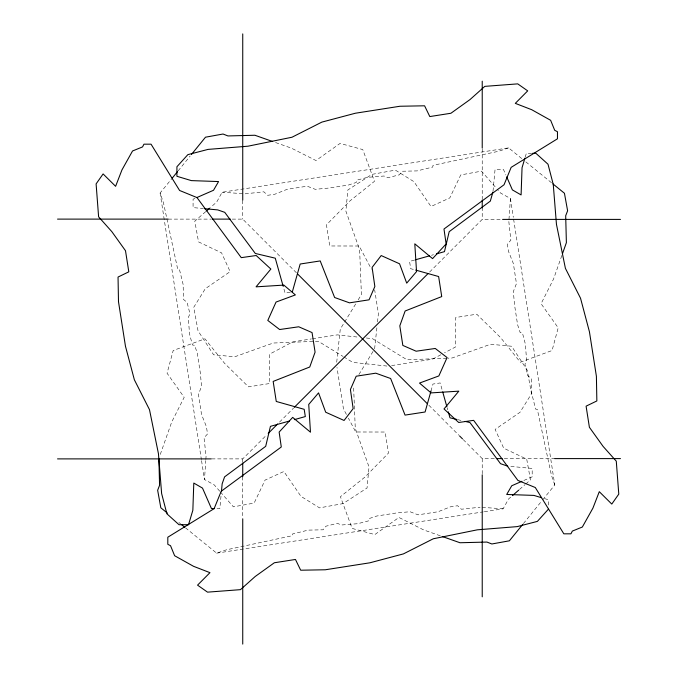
<?xml version="1.0" encoding="UTF-8"?>
<svg xmlns="http://www.w3.org/2000/svg" width="678" height="678" viewBox="0 0 678 678"><rect width="100%" height="100%" fill="white"/><g stroke="black" fill="none" stroke-linecap="round" stroke-linejoin="round"><path stroke-width="0.51" stroke-dasharray="3.39 2.54" d="M219.74 491.186L214.282 484.931L204.476 479.507L205.773 460.659M205.841 459.608L206.061 456.464L204.053 437.776L207.544 433.954L206.426 426.708L201.536 414.47L198.434 394.435L201.552 386.384L200.307 372.773L197.281 353.204L194.679 345.382L192.416 344.933L189.577 334.127L188.255 317.567L189.967 313.778L187.069 302.312L183.484 299.464L183.145 284.548L179.323 268.954L177.56 268.59L163.466 202.798L160.118 193.018L171.466 179.068M508.975 219.443L510.415 198.493L500.61 193.069L497.194 189.162M220.994 496.22L219.833 508.551L215.638 508.551M493.033 191.035L495.059 169.449L503.449 169.449L505.89 175.017M336.712 362.238L340.271 329.144L344.06 322.94M374.62 348.856L376.951 327.135M377.51 321.965L378.4 313.694L374.671 289.853M430.979 391.045L432.945 384.062L440.192 382.943L442.429 390.918M525.213 157.143L526.365 153.287L531.662 153.287M160.271 454.43L171.746 421.953L184.179 397.333L167.068 373.222L173.195 350.518L204.942 338.805L224.571 363.34L248.495 386.841L269.607 383.536L269.641 354.128L292.752 341.856L311.414 338.932M561.859 255.47L553.519 279.09L541.086 303.71L558.197 327.821L552.062 350.518L520.323 362.238L500.695 337.695L476.77 314.202L455.658 317.507L455.624 346.907L444.522 352.806M521.746 158.559L508.61 147.88L222.121 192.238L216.706 202.044L210.443 207.502M484.321 511.72L503.144 508.805L508.559 499L511.687 496.271M344.602 322.05L355.992 303.447M358.162 299.896L361.408 294.583L359.628 249.64L345.873 211.104L347.856 189.984L371.849 174.39L395.384 170.127L413.919 181.645L431.013 206.502L449.794 197.917L460.76 174.916L481.49 171.161L496.516 188.374M358.899 374.553L374.078 349.746M178.136 170.856L190.145 156.076M523.408 523.569L542.095 500.576M542.756 499.754L554.774 484.982L513.492 218.358M211.706 458.887L242.741 458.887L266.751 434.878M279.531 422.097L293.566 408.071M429.606 272.031L482.228 219.401L502.144 219.401M205.748 211.604L194.789 221.164L198.544 241.893L221.553 252.852L230.139 271.641L205.273 288.735L193.764 307.27L198.027 330.805L213.621 354.797L234.741 356.781L273.268 343.026L318.211 341.237L343.026 356.425M519.518 489.44L524.992 484.66M525.781 483.973L530.476 479.88L526.721 459.15L503.712 448.183L495.126 429.403L519.992 412.309L531.501 393.774L527.238 370.239L511.644 346.246L490.525 344.263L451.997 358.018L447.811 358.179M440.827 354.772L432.505 359.187L391.045 365.671M194.933 198.391L193.077 199.205L193.077 207.595L203.358 208.561M523.823 480.473L532.188 476.82L532.188 468.43L507.508 466.108M508.61 147.88L498.83 151.228L433.039 165.322L432.683 167.085L417.08 170.907L402.173 171.246L399.317 174.831L387.85 177.729L384.062 176.017L367.51 177.331L356.704 180.179L356.247 182.441L348.424 185.043L328.855 188.06L315.253 189.315L307.193 186.196L287.158 189.298L274.929 194.188L267.683 195.306L263.852 191.815L245.165 193.823L222.121 192.238M185.458 527.806L216.655 553.155L226.435 549.816L292.226 535.722L292.582 533.959L308.185 530.128L323.092 529.798L325.94 526.213L337.415 523.314L341.204 525.018L357.755 523.704L368.561 520.865L369.018 518.602L376.841 516L396.41 512.975L410.012 511.729L418.072 514.839L438.098 511.746L450.336 506.856L457.582 505.737L461.413 509.229L480.1 507.22M414.555 260.038L409.571 261.437L410.699 268.683L415.682 270.09M431.505 255.284L433.496 254.725M312.448 338.771L337.322 334.881L358.009 337.102M290.252 292.277L285.074 293.074L283.116 286.099M216.655 553.155L483.278 511.882M446.768 358.221L407.046 359.798L372.485 338.661L366.281 337.991M168.314 219.113L211.205 219.113M232.232 219.113L242.741 219.113L296.464 272.827M463.227 439.598L482.228 458.599L496.889 458.599M504.254 458.599L555.807 458.599M482.194 507.364L503.144 508.805M386.909 366.052L352.772 362.383L343.916 356.967M457.972 419.716L460.972 420.428M544.493 498.584L548.341 499.737L548.341 506.085M275.582 142.549L291.328 148.109L315.948 160.542L340.059 143.431L362.764 149.567L374.476 181.314L349.933 200.934L326.44 224.867L329.745 245.97L359.154 246.012L371.425 269.124M440.293 535.798L423.564 529.891L398.944 517.458L374.832 534.569L352.136 528.433L340.415 496.686L364.959 477.066L388.452 453.133L385.146 432.03L355.738 431.988L348.373 418.123M525.848 161.898L552.121 183.246M178.89 522.467L180.526 523.797M428.86 405.224L458.794 435.157M220.426 491.974L233.401 506.839L254.131 503.084L265.098 480.083L283.879 471.498L300.973 496.355L319.507 507.873L343.043 503.61L367.035 488.016L369.018 466.896L355.264 428.36L353.56 385.511M346.416 414.419L343.466 408.876L336.983 367.417M554.774 484.982L551.426 475.202L537.332 409.41L535.569 409.046L531.747 393.452L531.408 378.536L527.823 375.688L524.925 364.222L526.636 360.433L525.314 343.873L522.475 333.067L520.212 332.618L517.611 324.796L514.585 305.227L513.339 291.616L516.458 283.565L513.356 263.53L508.466 251.292L507.347 244.046L510.839 240.224L508.831 221.536M447.192 407.859L447.751 409.851M510.415 198.493L513.331 217.316M160.118 193.018L201.4 459.642M201.561 460.684L204.476 479.507M482.228 148.745L482.228 199.485M482.228 207.341L482.228 219.401M482.228 458.599L482.228 473.752M242.741 200.485L242.741 219.113M242.741 458.887L242.741 462.049M242.741 476.761L242.741 517.755"/><path stroke-width="1.02" d="M221.477 491.075L222.147 483.88L224.579 476.88L265.7 446.327L270.429 426.352L289.37 421.038M492.931 192.06L490.313 201.12L449.192 231.673L444.463 251.648L436.488 253.886M292.32 291.955L300.176 264.022L320.211 260.928L334.627 297.506L349.492 302.846L369.061 299.82L374.849 286.514L372.103 267.403L381.197 255.555L399.571 263.801L406.707 283.141L416.538 271.598L414.792 243.817L432.581 258.632L446.124 243.944L443.98 229.02L504.042 184.763L511.153 167.356L557.46 138.804L557.46 131.71L554.714 130.312L550.646 120.303L531.73 109.717L515.305 103.361L527.704 90.869L517.738 83.869L484.804 86.369L470.04 99.547L450.912 113.26L429.801 116.565L424.589 105.802L399.952 106.251L355.382 113.226L321.847 122.116L291.964 137.244L247.945 146.202L208.053 149.397L187.865 154.643L176.916 166.754L176.916 176.288L191.374 180.611L218.562 181.56L213.519 190.272L196.798 197.578M430.979 391.045L425.089 411.995L405.054 415.097L390.638 378.51L375.773 373.18L356.204 376.205L350.416 389.503L353.162 408.622L344.068 420.462L325.694 412.216L318.55 392.884L308.727 404.427L310.473 432.2L292.684 417.385L279.141 432.072L281.285 446.997L221.214 491.262L214.112 508.67L167.805 537.213L167.805 544.307L170.542 545.714L174.619 555.723L193.535 566.308L209.96 572.664L197.561 585.148L207.519 592.148L240.461 589.657L255.225 576.478L274.353 562.757L295.464 559.46L300.676 570.215L325.313 569.774L369.883 562.799L403.41 553.901L433.301 538.773L477.32 529.823L517.212 526.62L537.4 521.382L548.341 509.263M524.925 158.11L522.043 167.746L521.094 194.933L512.382 189.891L506.703 176.882M562.554 253.496L566.384 242.673L565.689 215.74L567.613 210.782L564.435 193.255L552.943 183.916M172.136 178.246L177.475 171.678M191.484 154.431L205.493 137.193L223.02 134.024L227.978 135.939L254.911 135.253L272.632 141.507M522.738 524.391L509.398 540.807L491.872 543.976L486.914 542.061L459.981 542.747L442.259 536.493M268.2 433.428L277.616 424.013M294.286 407.342L428.14 273.497M206.527 210.917L209.663 208.188M512.475 495.584L518.738 490.126M521.967 481.287L511.746 485.753L506.703 494.465L533.891 495.406L541.595 497.72M415.555 259.759L429.513 255.843M294.354 419.64L305.32 416.563L304.193 409.317L276.26 401.461L273.166 381.417L309.753 367.001L315.084 352.145L312.058 332.576L298.752 326.788L279.641 329.533L267.802 320.44L276.039 302.066L295.379 294.922L283.836 285.099L256.064 286.845L270.869 269.047L256.182 255.513L241.266 257.657L197.001 197.586L179.594 190.476L151.05 144.177L143.948 144.177L142.549 146.914L132.541 150.982L121.955 169.907L115.599 186.323L103.107 173.932L96.107 183.891L98.607 216.824L111.785 231.588L125.498 250.724L128.803 271.836L118.04 277.048L118.489 301.685L125.464 346.246L134.363 379.782L149.491 409.665L158.44 453.692L161.635 493.584L166.881 513.771L179 524.713L188.526 524.713L192.849 510.254L193.798 483.067L202.51 488.109L211.443 508.551L214.587 508.551M532.722 153.287L535.891 153.287L548.01 164.229L553.256 184.416L556.452 224.308L565.401 268.335L580.529 298.218L589.428 331.754L596.403 376.315L596.852 400.952L586.089 406.164L589.394 427.276L603.106 446.412L616.285 461.176L618.785 494.109L611.785 504.068L599.293 491.677L592.936 508.093L582.351 527.018L572.342 531.086L570.944 533.823L563.842 533.823L535.298 487.524L517.89 480.414L473.625 420.343L458.709 422.487L444.022 408.953L458.828 391.155L431.055 392.901L419.512 383.078L438.852 375.934L447.09 357.56L435.251 348.467L416.139 351.212L402.834 345.424L399.808 325.855L405.139 310.999L441.725 296.583L438.632 276.539L415.682 270.09M57.528 219.113L168.11 219.113M212.256 219.113L230.325 219.113M502.584 219.401L620.472 219.401M496.338 458.599L502.144 458.599M554.655 458.599L620.472 458.599M57.528 458.887L211.205 458.887M204.383 208.654L217.748 209.909L224.749 212.341L255.309 253.462L275.276 258.191L283.116 286.099M456.98 419.487L449.989 417.826L448.311 411.851M464.964 421.377L469.956 422.555L500.517 463.676L507.508 466.108M167.39 513.119L160.822 507.788L157.652 490.262L159.576 485.304L158.881 458.37M181.348 524.467L184.636 527.137M297.913 274.276L427.403 403.766M459.531 435.903L462.506 438.878M442.709 391.918L446.912 406.868M482.228 81.165L482.228 148.024M482.228 200.086L482.228 207.883M482.228 474.786L482.228 596.835M242.741 33.9L242.741 200.188M242.741 463.032L242.741 476.761M242.741 518.806L242.741 644.1"/></g></svg>
